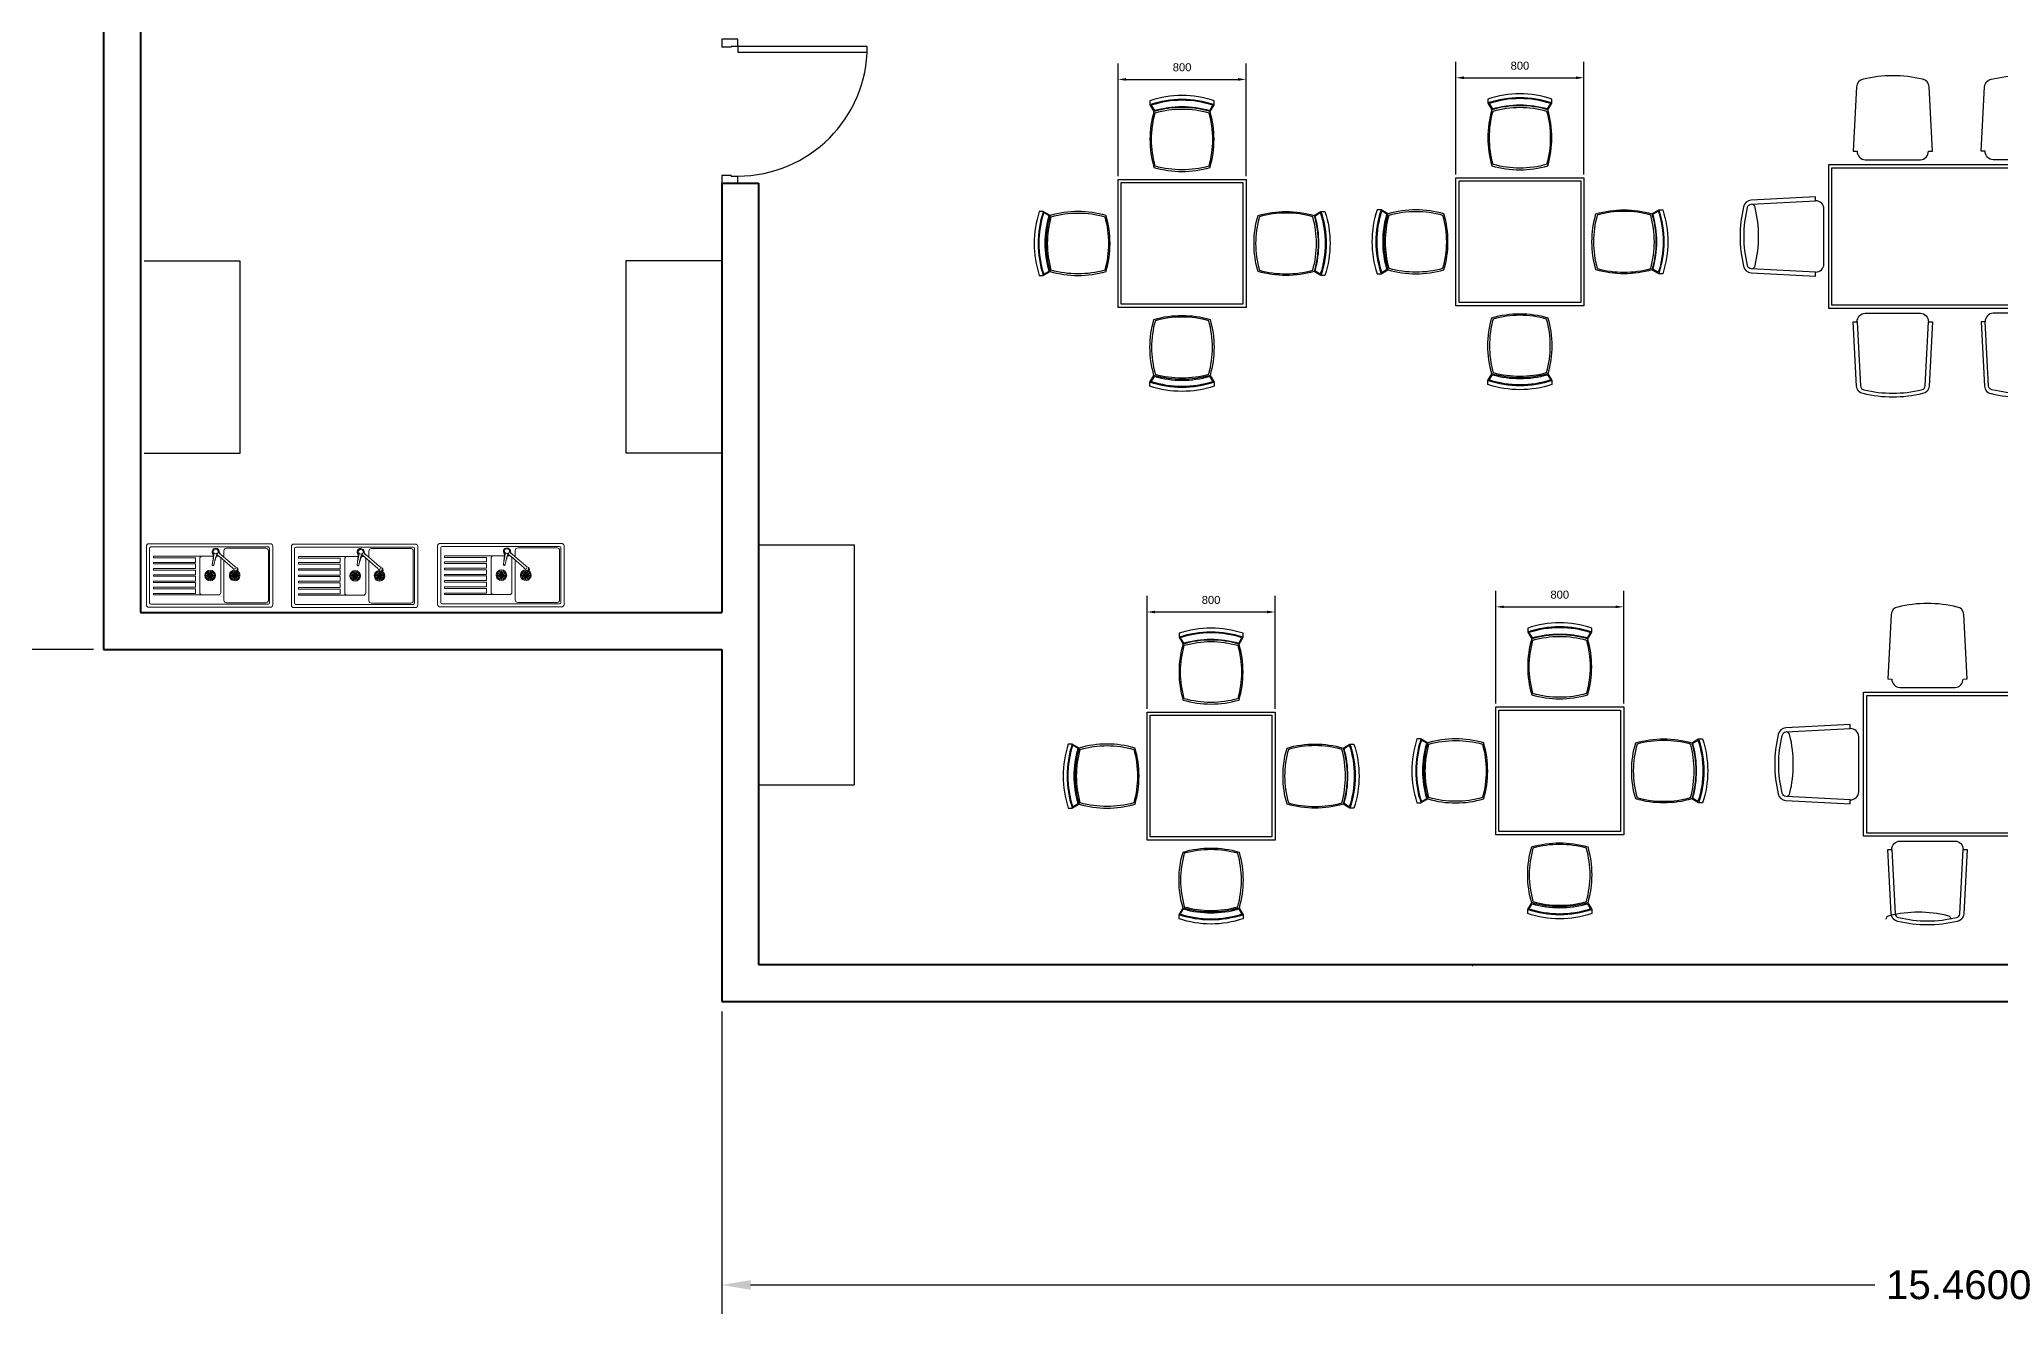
# Model space of a CAD drawing. Header units: metres. Extents: x -353 to 1688, y -477 to 135.
# Drawn here: x -329.69 to -317.43, y -265.83 to -257.86 of the extents above; entities that cross this region are included whole.
import ezdxf

# ---------------------------------------------------------------- set-up
doc = ezdxf.new("R2010")
doc.units = ezdxf.units.M
doc.header["$MEASUREMENT"] = 0
for name, color, linetype, lineweight in [('DIMENSION', 240, 'Continuous', 40), ('ELEVATION', 160, 'Continuous', 20), ('WALL', 2, 'Continuous', 40)]:
    doc.layers.add(name, color=color, linetype=linetype, lineweight=lineweight)
for name, color, linetype in [('door space', 1, 'Continuous'), ('ID-LOOSE', 31, 'Continuous'), ('ID-LOOSE2', 8, 'Continuous')]:
    doc.layers.add(name, color=color, linetype=linetype)
doc.layers.add('FURNITURE', color=130, linetype='Continuous', plot=False)
doc.styles.get("Standard").update_dxf_attribs({"font": 'arial.ttf'})
doc.dimstyles.new('Annotative', dxfattribs={"dimscale": 0, "dimtxt": 0.18, "dimasz": 0.18, "dimexe": 0.18, "dimexo": 0.0625, "dimgap": 0.09, "dimtad": 0, "dimtih": 1, "dimtoh": 1, "dimdec": 4, "dimzin": 0, "dimdsep": 46, "dimtxsty": 'Standard', "dimcen": 0.09, "dimadec": 0, "dimazin": 0, "dimtfac": 1, "dimtdec": 4, "dimtofl": 0, "dimtmove": 0, "dimatfit": 3, "dimfxl": 1, "dimtolj": 1, "dimtzin": 0, "dimarcsym": 0})
doc.dimstyles.new('ARCHITXT', dxfattribs={"dimtxt": 0.05, "dimasz": 0.05, "dimexe": 0.1, "dimexo": 0.02, "dimgap": 0.05, "dimtad": 1, "dimtih": 1, "dimtoh": 1, "dimdec": 0, "dimlfac": 1000, "dimzin": 0, "dimdsep": 46, "dimtxsty": 'Standard', "dimcen": 0.1, "dimdle": 0.18, "dimclrd": 15, "dimclre": 15, "dimclrt": 202, "dimadec": 0, "dimazin": 0, "dimtfac": 0.72, "dimtdec": 0, "dimtix": 1, "dimtmove": 2, "dimatfit": 3, "dimfxl": 1, "dimtolj": 1, "dimtzin": 0, "dimarcsym": 0})

# ---------------------------------------------------------------- blocks, each defined once
blk = doc.blocks.new('A$C504E2D25')
at = {"layer": 'ID-LOOSE'}
blk.add_lwpolyline([(0, 0), (0, 0.9), (1.6, 0.9), (1.6, 0)], close=True, dxfattribs=at)
at = {"layer": 'ID-LOOSE2'}
blk.add_lwpolyline([(0.02, 0.02), (0.02, 0.88), (1.58, 0.88), (1.58, 0.02)], close=True, dxfattribs=at)
blk = doc.blocks.new('A$C8043')
at = {"layer": 'ID-LOOSE'}
blk.add_lwpolyline([(0.377, 1.275, 0.142857), (0.377, 1.625), (0.402, 1.667), (0.402, 1.692, 0.16432), (0.002, 1.692), (0.002, 1.667), (0.027, 1.625, 0.142857), (0.027, 1.275, 0.142857)], format="xyb", close=True, dxfattribs=at)
at = {"layer": 'ID-LOOSE2'}
for points in [[(0.395, 1.664, 0.159203), (0.01, 1.664), (0.03, 1.631, -0.139716), (0.375, 1.631)], [(0.035, 1.283, -0.138299), (0.035, 1.617, -0.138299), (0.369, 1.617, -0.138299), (0.369, 1.283, -0.138299)]]:
    blk.add_lwpolyline(points, format="xyb", close=True, dxfattribs=at)
at = {"layer": 'ID-LOOSE2', "color": 4}
for centre, start, end in [((0.202, 1.075), 71.3371, 108.6629), ((0.202, 1.025), 73.7398, 106.2602)]:
    blk.add_arc(centre, 0.625, start, end, dxfattribs=at)
blk = doc.blocks.new('*D179')
at = {"layer": 'Defpoints', "color": 0, "transparency": 16777216}
for p in [(-319.787, -261.409), (-320.587, -262.034), (-319.787, -262.034)]:
    blk.add_point(p, dxfattribs=at)
at = {"layer": 'FURNITURE', "color": 15, "lineweight": -2, "transparency": 16777216}
for p, q in [((-320.587, -262.014), (-320.587, -261.309)), ((-319.787, -262.014), (-319.787, -261.309)), ((-320.537, -261.409), (-319.837, -261.409))]:
    blk.add_line(p, q, dxfattribs=at)
at = {"layer": 'FURNITURE', "color": 15, "transparency": 16777216}
for points in [[(-320.537, -261.401), (-320.537, -261.417), (-320.587, -261.409)], [(-319.837, -261.401), (-319.837, -261.417), (-319.787, -261.409)]]:
    blk.add_solid(points, dxfattribs=at)
at = {"layer": 'FURNITURE', "color": 202, "transparency": 16777216, "insert": (-320.187, -261.333), "char_height": 0.05, "attachment_point": 5}
blk.add_mtext('\\A1;800', dxfattribs=at)
blk = doc.blocks.new('*D180')
at = {"layer": 'Defpoints', "color": 0, "transparency": 16777216}
for p in [(-320.036, -258.102), (-320.836, -258.727), (-320.036, -258.727)]:
    blk.add_point(p, dxfattribs=at)
at = {"layer": 'FURNITURE', "color": 15, "lineweight": -2, "transparency": 16777216}
for p, q in [((-320.836, -258.707), (-320.836, -258.002)), ((-320.036, -258.707), (-320.036, -258.002)), ((-320.786, -258.102), (-320.086, -258.102))]:
    blk.add_line(p, q, dxfattribs=at)
at = {"layer": 'FURNITURE', "color": 15, "transparency": 16777216}
for points in [[(-320.786, -258.094), (-320.786, -258.111), (-320.836, -258.102)], [(-320.086, -258.094), (-320.086, -258.111), (-320.036, -258.102)]]:
    blk.add_solid(points, dxfattribs=at)
at = {"layer": 'FURNITURE', "color": 202, "transparency": 16777216, "insert": (-320.436, -258.027), "char_height": 0.05, "attachment_point": 5}
blk.add_mtext('\\A1;800', dxfattribs=at)
blk = doc.blocks.new('*D181')
at = {"layer": 'Defpoints', "color": 0, "transparency": 16777216}
for p in [(-322.147, -258.113), (-322.947, -258.738), (-322.147, -258.738)]:
    blk.add_point(p, dxfattribs=at)
at = {"layer": 'FURNITURE', "color": 15, "lineweight": -2, "transparency": 16777216}
for p, q in [((-322.947, -258.718), (-322.947, -258.013)), ((-322.147, -258.718), (-322.147, -258.013)), ((-322.897, -258.113), (-322.197, -258.113))]:
    blk.add_line(p, q, dxfattribs=at)
at = {"layer": 'FURNITURE', "color": 15, "transparency": 16777216}
for points in [[(-322.897, -258.104), (-322.897, -258.121), (-322.947, -258.113)], [(-322.197, -258.104), (-322.197, -258.121), (-322.147, -258.113)]]:
    blk.add_solid(points, dxfattribs=at)
at = {"layer": 'FURNITURE', "color": 202, "transparency": 16777216, "insert": (-322.547, -258.037), "char_height": 0.05, "attachment_point": 5}
blk.add_mtext('\\A1;800', dxfattribs=at)
blk = doc.blocks.new('*D177')
at = {"layer": 'Defpoints', "color": 0, "transparency": 16777216}
for p in [(-321.966, -261.441), (-322.766, -262.066), (-321.966, -262.066)]:
    blk.add_point(p, dxfattribs=at)
at = {"layer": 'FURNITURE', "color": 15, "lineweight": -2, "transparency": 16777216}
for p, q in [((-322.766, -262.046), (-322.766, -261.341)), ((-322.716, -261.441), (-322.016, -261.441)), ((-321.966, -262.046), (-321.966, -261.341))]:
    blk.add_line(p, q, dxfattribs=at)
at = {"layer": 'FURNITURE', "color": 15, "transparency": 16777216}
for points in [[(-322.716, -261.433), (-322.716, -261.45), (-322.766, -261.441)], [(-322.016, -261.433), (-322.016, -261.45), (-321.966, -261.441)]]:
    blk.add_solid(points, dxfattribs=at)
at = {"layer": 'FURNITURE', "color": 202, "transparency": 16777216, "insert": (-322.366, -261.366), "char_height": 0.05, "attachment_point": 5}
blk.add_mtext('\\A1;800', dxfattribs=at)
blk = doc.blocks.new('A$C6DD140BA')
at = {"lineweight": 5}
for p, q in [((0, 480), (0, 20)), ((975, 500), (20, 500)), ((25, 465), (25, 35)), ((960, 475), (35, 475)), ((940, 465), (630, 465)), ((970, 465), (970, 35)), ((995, 480), (995, 20)), ((55, 402), (55, 390)), ((526, 402), (55, 402)), ((385, 390), (55, 390)), ((55, 354), (55, 342)), ((385, 354), (55, 354)), ((385, 342), (55, 342)), ((220, 390), (242, 390)), ((385, 390), (385, 354)), ((385, 342), (385, 305)), ((420, 382), (420, 117)), ((565, 402), (553, 402)), ((575, 399), (680, 308)), ((585, 117), (585, 382)), ((693, 323), (589, 414)), ((610, 445), (610, 395)), ((610, 368), (610, 55)), ((960, 55), (960, 445)), ((55, 305), (55, 293)), ((385, 305), (55, 305)), ((385, 293), (55, 293)), ((55, 256), (55, 244)), ((385, 256), (55, 256)), ((385, 256), (55, 256)), ((385, 244), (55, 244)), ((385, 244), (55, 244)), ((55, 207), (55, 195)), ((385, 207), (55, 207)), ((385, 195), (55, 195)), ((55, 158), (55, 146)), ((385, 158), (55, 158)), ((385, 293), (385, 256)), ((385, 244), (385, 207)), ((385, 195), (385, 158)), ((35, 25), (960, 25)), ((385, 146), (55, 146)), ((55, 109), (55, 97)), ((385, 109), (55, 109)), ((55, 97), (565, 97)), ((385, 146), (385, 109)), ((630, 35), (940, 35)), ((20, 0), (975, 0))]:
    blk.add_line(p, q, dxfattribs=at)
for centre, radius in [((502, 250), 41.9), ((502, 250), 34.4), ((502, 250), 5.37), ((694, 250), 34.4), ((694, 250), 5.37)]:
    blk.add_circle(centre, radius, dxfattribs=at)
for centre, radius, start, end in [((20, 480), 20, 90, 180), ((35, 465), 10, 90, 180), ((545, 437), 28.1, 347.9416, 227.0472), ((630, 445), 20, 90, 180), ((940, 445), 20, 0, 90), ((960, 465), 10, 0, 90), ((975, 480), 20, 0, 90), ((440, 382), 20, 90, 180), ((23, 426), 503, 349.5127, 1.0023), ((524, 334), 6.64, 170.7195, 346.9394), ((526, 335), 4.91, 202.3488, 285.3321), ((220, 432), 311, 347.884, 359.213), ((546, 438), 20, 330.7981, 186.8608), ((545, 437), 16.2, 207.428, 320.6546), ((1023, 218), 506, 155.4149, 166.8735), ((843, 297), 313, 156.4016, 167.6897), ((509, 323), 100, 49.097, 61.8197), ((500, 89), 326, 79.282, 80.1673), ((548, 386), 29.3, 47.5907, 71.3329), ((654, 489), 100, 205.6099, 229.0971), ((565, 382), 20, 68.9377, 90), ((597, 442), 29.3, 201.23, 229.737), ((565, 382), 20, 0, 29.2341), ((759, 399), 100, 229.0971, 243.5995), ((708, 297), 13.9, 214.5946, 63.5995), ((694, 250), 41.9, 89.0843, 58.737), ((614, 232), 100, 34.5946, 49.097), ((704, 300), 7.59, 107.908, 167.1608), ((708, 297), 8.12, 257.1394, 59.2202), ((710, 297), 9.65, 327.9665, 38.2217), ((20, 20), 20, 180, 270), ((35, 35), 10, 180, 270), ((440, 117), 20, 180, 270), ((565, 117), 20, 270, 0), ((630, 55), 20, 180, 270), ((940, 55), 20, 270, 0), ((960, 35), 10, 270, 0), ((975, 20), 20, 270, 0)]:
    blk.add_arc(centre, radius, start, end, dxfattribs=at)
for centre, major_axis in [((483, 250), (14.5, 0)), ((485, 260), (12.6, -7.2)), ((485, 240), (12.6, 7.2)), ((493, 267), (7.2, -12.6)), ((493, 233), (7.2, 12.6)), ((502, 270), (0, -14.5)), ((502, 230), (0, 14.5)), ((512, 267), (-7.2, -12.6)), ((512, 233), (-7.2, 12.6)), ((520, 260), (-12.6, -7.2)), ((520, 240), (-12.6, 7.2)), ((522, 250), (-14.5, 0)), ((675, 250), (14.5, 0)), ((677, 260), (12.6, -7.2)), ((677, 240), (12.6, 7.2)), ((684, 267), (7.2, -12.6)), ((684, 233), (7.2, 12.6)), ((694, 270), (0, -14.5)), ((694, 230), (0, 14.5)), ((704, 267), (-7.2, -12.6)), ((704, 233), (-7.2, 12.6)), ((712, 260), (-12.6, -7.2)), ((712, 240), (-12.6, 7.2)), ((714, 250), (-14.5, 0))]:
    blk.add_ellipse(centre, major_axis=major_axis, ratio=0.137964, dxfattribs=at)
blk = doc.blocks.new('*D200')
at = {"layer": 'Defpoints', "color": 0, "transparency": 16777216}
for p in [(-325.424, -263.875), (-309.964, -263.875), (-325.424, -265.647)]:
    blk.add_point(p, dxfattribs=at)
at = {"layer": 'DIMENSION', "color": 0, "lineweight": -2, "transparency": 16777216}
for p, q in [((-325.424, -263.938), (-325.424, -265.827)), ((-309.964, -263.938), (-309.964, -265.827)), ((-325.244, -265.647), (-318.219, -265.647)), ((-310.144, -265.647), (-317.169, -265.647))]:
    blk.add_line(p, q, dxfattribs=at)
at = {"layer": 'DIMENSION', "color": 0, "transparency": 16777216}
for points in [[(-325.244, -265.617), (-325.244, -265.677), (-325.424, -265.647)], [(-310.144, -265.617), (-310.144, -265.677), (-309.964, -265.647)]]:
    blk.add_solid(points, dxfattribs=at)
at = {"layer": 'DIMENSION', "color": 0, "transparency": 16777216, "insert": (-317.694, -265.647), "char_height": 0.18, "attachment_point": 5}
blk.add_mtext('\\A1;15.4600', dxfattribs=at)
blk = doc.blocks.new('*D201')
at = {"layer": 'Defpoints', "color": 0, "transparency": 16777216}
for p in [(-329.287, -251.323), (-330.381, -261.675), (-329.287, -261.675)]:
    blk.add_point(p, dxfattribs=at)
at = {"layer": 'DIMENSION', "color": 0, "lineweight": -2, "transparency": 16777216}
for p, q in [((-329.349, -251.323), (-330.561, -251.323)), ((-330.381, -251.503), (-330.381, -256.317)), ((-330.381, -261.495), (-330.381, -256.681)), ((-329.349, -261.675), (-330.561, -261.675))]:
    blk.add_line(p, q, dxfattribs=at)
at = {"layer": 'DIMENSION', "color": 0, "transparency": 16777216}
for points in [[(-330.411, -251.503), (-330.351, -251.503), (-330.381, -251.323)], [(-330.411, -261.495), (-330.351, -261.495), (-330.381, -261.675)]]:
    blk.add_solid(points, dxfattribs=at)
at = {"layer": 'DIMENSION', "color": 0, "transparency": 16777216, "insert": (-330.381, -256.499), "char_height": 0.18, "attachment_point": 5}
blk.add_mtext('\\A1;10.3521', dxfattribs=at)

msp = doc.modelspace()

# ---------------------------------------------------------------- linework, layer by layer
for p, q in [((-325.19658, -258.7615), (-325.19658, -261.44473)), ((-325.19658, -261.44473), (-325.19407, -261.44473))]:
    msp.add_line(p, q)
at = {"layer": 'door space'}
for p, q in [((-325.42407, -257.8615), (-325.42407, -257.9115)), ((-325.32407, -257.8615), (-325.42407, -257.8615)), ((-325.32407, -257.9065), (-325.32407, -257.8615)), ((-325.36407, -257.9115), (-325.42407, -257.9115)), ((-325.32407, -257.9065), (-325.36407, -257.9065)), ((-325.36407, -257.9115), (-325.36407, -257.9065)), ((-324.51407, -257.9065), (-325.32407, -257.9065)), ((-325.32407, -257.9065), (-325.32407, -257.9415)), ((-325.32407, -257.9415), (-324.51407, -257.9415)), ((-325.42407, -258.7115), (-325.42407, -258.7615)), ((-325.42407, -258.7115), (-325.36407, -258.7115)), ((-325.36407, -258.7165), (-325.36407, -258.7115)), ((-325.36407, -258.7165), (-325.32407, -258.7165)), ((-325.32407, -258.7615), (-325.32407, -258.7165)), ((-325.42407, -258.7615), (-325.32407, -258.7615))]:
    msp.add_line(p, q, dxfattribs=at)
msp.add_ellipse((-325.32407, -257.9065), major_axis=(0.57276, 0.57276), ratio=1, start_param=3.92699082, end_param=5.49778714, dxfattribs=at)
at = {"layer": 'ELEVATION'}
msp.add_line((-320.73175, -263.64513), (-320.73179, -263.65445), dxfattribs=at)
at = {"layer": 'FURNITURE'}
for p, q in [((-328.43323, -259.24907), (-329.03323, -259.24907)), ((-328.43323, -260.44907), (-328.43323, -259.24907)), ((-325.42376, -259.24609), (-326.02376, -259.24609)), ((-326.02376, -259.24609), (-326.02376, -260.44609)), ((-329.03323, -260.44907), (-328.43323, -260.44907)), ((-326.02376, -260.44609), (-325.42376, -260.44609)), ((-325.19658, -261.02048), (-324.59658, -261.02048)), ((-324.59658, -261.02048), (-324.59658, -262.52048)), ((-325.19658, -262.52048), (-324.59658, -262.52048))]:
    msp.add_line(p, q, dxfattribs=at)
for points in [[(-317.8836, -258.56173), (-317.85863, -258.56048), (-317.87871, -258.15895, 0.35443082), (-317.92076, -258.11207, 0.12131784), (-318.29119, -258.11207, 0.35443082), (-318.33324, -258.15895), (-318.35332, -258.56048), (-318.32835, -258.56173, 0.4289229), (-318.27841, -258.61423), (-317.93354, -258.61423, 0.4289229), (-317.8836, -258.56173)], [(-317.52835, -258.56173), (-317.55332, -258.56048), (-317.53324, -258.15895, -0.35443082), (-317.49119, -258.11207, -0.12131784), (-317.12076, -258.11207, -0.35443082), (-317.07871, -258.15895), (-317.05863, -258.56048), (-317.0836, -258.56173, -0.4289229), (-317.13354, -258.61423), (-317.47841, -258.61423, -0.4289229), (-317.52835, -258.56173)], [(-318.58847, -258.87185), (-318.58972, -258.84688), (-318.99125, -258.86696, 0.35443082), (-319.03813, -258.90901, 0.12131784), (-319.03813, -259.27944, 0.35443082), (-318.99125, -259.32149), (-318.58972, -259.34157), (-318.58847, -259.3166, 0.4289229), (-318.53597, -259.26666), (-318.53597, -258.92179, 0.4289229), (-318.58847, -258.87185)], [(-317.8836, -259.62672), (-317.85863, -259.62797), (-317.87871, -260.0295, -0.35443082), (-317.92076, -260.07638, -0.12131784), (-318.29119, -260.07638, -0.35443082), (-318.33324, -260.0295), (-318.35332, -259.62797), (-318.32835, -259.62672, -0.4289229), (-318.27841, -259.57423), (-317.93354, -259.57423, -0.4289229), (-317.8836, -259.62672)], [(-317.52835, -259.62672), (-317.55332, -259.62797), (-317.53324, -260.0295, 0.35443082), (-317.49119, -260.07638, 0.12131784), (-317.12076, -260.07638, 0.35443082), (-317.07871, -260.0295), (-317.05863, -259.62797), (-317.0836, -259.62672, 0.4289229), (-317.13354, -259.57423), (-317.47841, -259.57423, 0.4289229), (-317.52835, -259.62672)], [(-317.66673, -261.86011), (-317.64177, -261.85886), (-317.66184, -261.45733, 0.35443082), (-317.70389, -261.41045, 0.12131784), (-318.07432, -261.41045, 0.35443082), (-318.11638, -261.45733), (-318.13645, -261.85886), (-318.11148, -261.86011, 0.4289229), (-318.06155, -261.91261), (-317.71667, -261.91261, 0.4289229), (-317.66673, -261.86011)], [(-318.37161, -262.17023), (-318.37285, -262.14526), (-318.77439, -262.16534, 0.35443082), (-318.82126, -262.20739, 0.12131784), (-318.82126, -262.57782, 0.35443082), (-318.77439, -262.61987), (-318.37285, -262.63995), (-318.37161, -262.61498, 0.4289229), (-318.31911, -262.56504), (-318.31911, -262.22017, 0.4289229), (-318.37161, -262.17023)], [(-317.66673, -262.9251), (-317.64177, -262.92635), (-317.66184, -263.32788, -0.35443082), (-317.70389, -263.37476, -0.12131784), (-318.07432, -263.37476, -0.35443082), (-318.11638, -263.32788), (-318.13645, -262.92635), (-318.11148, -262.9251, -0.4289229), (-318.06155, -262.87261), (-317.71667, -262.87261, -0.4289229), (-317.66673, -262.9251)]]:
    msp.add_lwpolyline(points, format="xyb", close=True, dxfattribs=at)
for points in [[(-322.94727, -258.73771), (-322.14727, -258.73771), (-322.14727, -259.53771), (-322.94727, -259.53771)], [(-320.83592, -258.72719), (-320.03592, -258.72719), (-320.03592, -259.52719), (-320.83592, -259.52719)], [(-320.81592, -258.74719), (-320.05592, -258.74719), (-320.05592, -259.50719), (-320.81592, -259.50719)], [(-322.92727, -258.75771), (-322.16727, -258.75771), (-322.16727, -259.51771), (-322.92727, -259.51771)], [(-320.58725, -262.03397), (-319.78725, -262.03397), (-319.78725, -262.83397), (-320.58725, -262.83397)], [(-320.56725, -262.05397), (-319.80725, -262.05397), (-319.80725, -262.81397), (-320.56725, -262.81397)], [(-322.766, -262.0663), (-321.966, -262.0663), (-321.966, -262.8663), (-322.766, -262.8663)], [(-322.746, -262.0863), (-321.986, -262.0863), (-321.986, -262.8463), (-322.746, -262.8463)]]:
    msp.add_lwpolyline(points, close=True, dxfattribs=at)
for points in [[(-318.58847, -259.3166), (-318.99, -259.29652, -0.36424887), (-319.01356, -259.27464, -0.12213666), (-319.01356, -258.91381, -0.36424887), (-318.99, -258.89193), (-318.58847, -258.87185, -0.4289229)], [(-318.99, -259.29652, 0.36424887), (-318.96644, -259.27464, 0.12213666), (-318.96644, -258.91381, 0.36424887), (-318.99, -258.89193)], [(-318.32835, -259.62672), (-318.30827, -260.02825, 0.36424887), (-318.28639, -260.05181, 0.12213666), (-317.92556, -260.05181, 0.36424887), (-317.90368, -260.02825), (-317.8836, -259.62672, 0.4289229)], [(-317.0836, -259.62672), (-317.10368, -260.02825, -0.36424887), (-317.12556, -260.05181, -0.12213666), (-317.48639, -260.05181, -0.36424887), (-317.50827, -260.02825), (-317.52835, -259.62672, -0.4289229)], [(-318.37161, -262.61498), (-318.77314, -262.5949, -0.36424887), (-318.7967, -262.57302, -0.12213666), (-318.7967, -262.21219, -0.36424887), (-318.77314, -262.19031), (-318.37161, -262.17023, -0.4289229)], [(-318.77314, -262.5949, 0.36424887), (-318.74958, -262.57302, 0.12213666), (-318.74958, -262.21219, 0.36424887), (-318.77314, -262.19031)], [(-318.11148, -262.9251), (-318.09141, -263.32663, 0.36424887), (-318.06952, -263.35019, 0.12213666), (-317.7087, -263.35019, 0.36424887), (-317.68681, -263.32663), (-317.66673, -262.9251, 0.4289229)], [(-318.14711, -263.36077, -0.36424887), (-318.12522, -263.33721, -0.12213666), (-317.7644, -263.33721, -0.36424887), (-317.74251, -263.36077)]]:
    msp.add_lwpolyline(points, format="xyb", dxfattribs=at)
at = {"layer": 'WALL'}
for p, q in [((-329.28685, -251.3226), (-329.28685, -261.67473)), ((-329.05685, -251.5526), (-329.05685, -261.44473)), ((-325.42407, -258.7615), (-325.19407, -258.7615)), ((-325.42407, -258.7615), (-325.42407, -261.44473)), ((-325.19407, -258.7615), (-325.19407, -263.64513)), ((-325.19658, -259.7615), (-325.19407, -259.7615)), ((-325.19658, -260.7615), (-325.19407, -260.7615)), ((-329.05685, -261.44473), (-325.42407, -261.44473)), ((-329.28685, -261.67473), (-325.42407, -261.67473)), ((-325.42407, -261.67473), (-325.42407, -263.87513)), ((-325.19407, -263.64513), (-310.19407, -263.64513)), ((-325.42407, -263.87513), (-309.96407, -263.87513))]:
    msp.add_line(p, q, dxfattribs=at)

# ---------------------------------------------------------------- block references
at = {"layer": 'FURNITURE'}
for name, p in [('A$C8043', (-322.7496, -259.93771)), ('A$C8043', (-320.63824, -259.92719)), ('A$C504E2D25', (-318.50597, -259.54423)), ('A$C8043', (-322.56832, -263.2663)), ('A$C8043', (-320.38957, -263.23397)), ('A$C504E2D25', (-318.28911, -262.84261))]:
    msp.add_blockref(name, p, dxfattribs=at)
at = {"layer": 'FURNITURE', "rotation": 90}
for p in [(-321.74727, -259.34003), (-319.63592, -259.32952), (-321.566, -262.66863), (-319.38725, -262.63629)]:
    msp.add_blockref('A$C8043', p, dxfattribs=at)
at = {"layer": 'FURNITURE', "xscale": -1}
for p, rotation in [((-323.34727, -259.34003), 269.9999999999968), ((-321.23592, -259.32952), 269.9999999999968), ((-322.7496, -258.33771), 180), ((-320.63824, -258.32719), 180), ((-323.166, -262.66863), 269.9999999999968), ((-320.98725, -262.63629), 269.9999999999968), ((-322.56832, -261.6663), 180), ((-320.38957, -261.63397), 180)]:
    msp.add_blockref('A$C8043', p, dxfattribs=dict(at, rotation=rotation))
at = {"layer": 'FURNITURE', "xscale": 0.0007937219349072473, "yscale": 0.0007937219349072473, "zscale": 0.0007937219349072473}
for p in [(-329.01868, -261.41176), (-328.11298, -261.41333), (-327.19894, -261.40951)]:
    msp.add_blockref('A$C6DD140BA', p, dxfattribs=at)

# ---------------------------------------------------------------- texts
at = {"layer": 'FURNITURE', "linetype": 'Continuous'}
for s, p in [('DINING', (-318.92473, -259.26721)), ('CARPET FLOOR FIN.', (-318.92471, -259.26763)), ('DINING', (-318.70786, -262.56559)), ('CARPET FLOOR FIN.', (-318.70785, -262.56601))]:
    msp.add_text(s, height=0.00025, dxfattribs=at).set_placement(p)

# ---------------------------------------------------------------- dimensions: what is measured, and where the dimension line sits
at = {"layer": 'DIMENSION'}
dim = msp.add_linear_dim(base=(-330.3811, -261.67473), p1=(-329.28685, -251.3226), p2=(-329.28685, -261.67473), angle=90, dimstyle='Annotative', dxfattribs=at)
dim.commit()
dim.dimension.update_dxf_attribs({"geometry": '*D201', "text_midpoint": (-330.3811, -256.49867)})
dim = msp.add_linear_dim(base=(-325.42407, -265.64706), p1=(-309.96407, -263.87513), p2=(-325.42407, -263.87513), dimstyle='Annotative', dxfattribs=at)
dim.commit()
dim.dimension.update_dxf_attribs({"geometry": '*D200', "text_midpoint": (-317.69407, -265.64706)})
at = {"layer": 'FURNITURE'}
for base, p1, p2, picture, middle in [((-322.14727, -258.11271), (-322.94727, -258.73771), (-322.14727, -258.73771), '*D181', (-322.54727, -258.03718)), ((-320.03592, -258.10219), (-320.83592, -258.72719), (-320.03592, -258.72719), '*D180', (-320.43592, -258.02667)), ((-319.78725, -261.40897), (-320.58725, -262.03397), (-319.78725, -262.03397), '*D179', (-320.18725, -261.33344)), ((-321.966, -261.4413), (-322.766, -262.0663), (-321.966, -262.0663), '*D177', (-322.366, -261.36578))]:
    dim = msp.add_linear_dim(base=base, p1=p1, p2=p2, dimstyle='ARCHITXT', dxfattribs=at)
    dim.commit()
    dim.dimension.update_dxf_attribs({"geometry": picture, "text_midpoint": middle})

doc.saveas('drawing.dxf')
